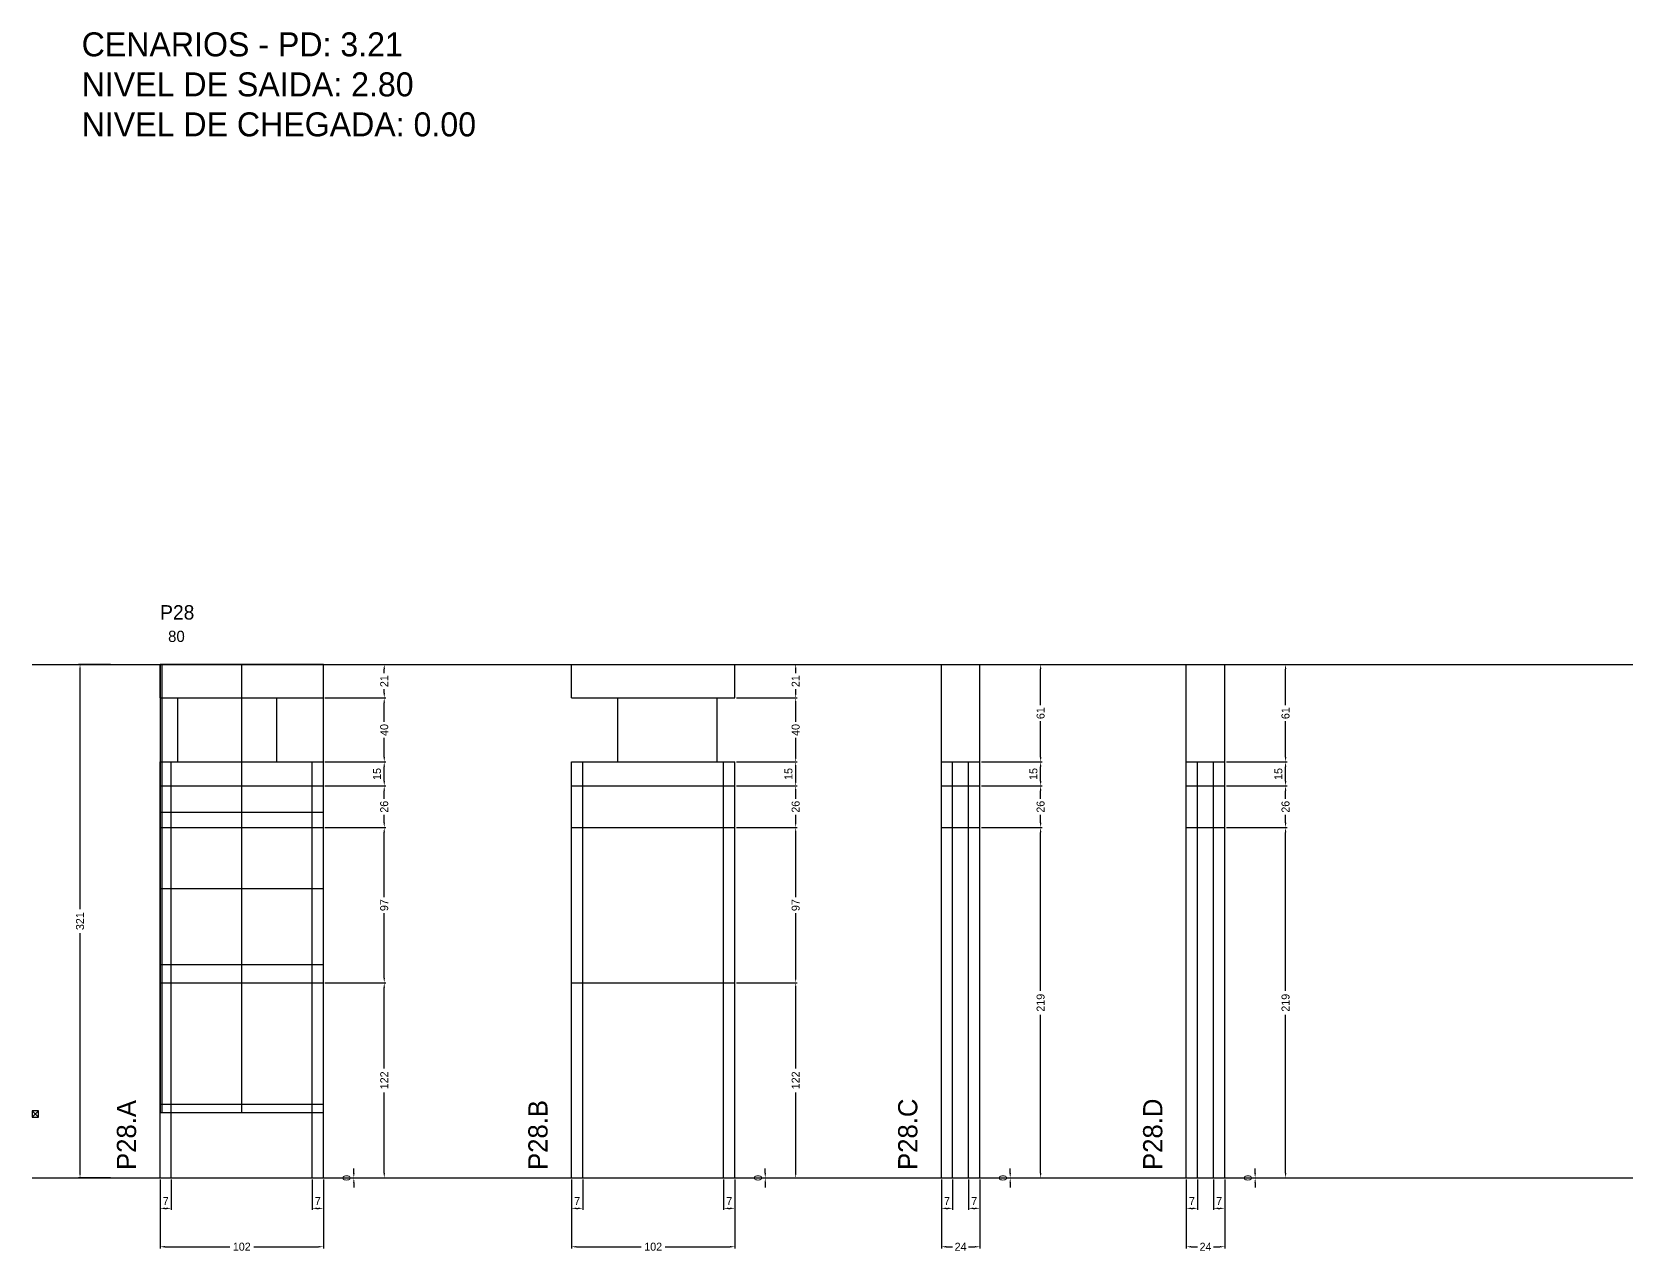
# Model space of a CAD drawing. Header units: centimetres. Extents: x -8500 to 4297, y -467 to 295.
# Drawn here: x -7000 to -6000, y -467 to 295 of the extents above; entities that cross this region are included whole.
import ezdxf

# ---------------------------------------------------------------- set-up
doc = ezdxf.new("R2010")
doc.units = ezdxf.units.CM
doc.linetypes.add('DASHED', pattern=[2, -2])
for name, color, linetype in [('CHAPA', 140, 'Continuous'), ('COTA', 241, 'Continuous'), ('Madeira', 30, 'Continuous'), ('MEIO_PONT', 160, 'Continuous'), ('NOMENCLATURA', 7, 'Continuous'), ('Nível', 160, 'Continuous'), ('Painéis', 200, 'Continuous'), ('Perfil Metálico', 150, 'Continuous'), ('SARR_2.2x7', 40, 'Continuous'), ('SARRAFO DE PRESSAO', 200, 'Continuous'), ('texto', 7, 'Continuous'), ('TEXTO_GERAL', 7, 'Continuous')]:
    doc.layers.add(name, color=color, linetype=linetype)
doc.dimstyles.new('PAINEL-NOVA', dxfattribs={"dimtxt": 5, "dimasz": 3, "dimexe": 1, "dimexo": 1, "dimgap": 1, "dimtad": 1, "dimcen": 2.5, "dimazin": 3, "dimtfac": 1, "dimtmove": 0, "dimatfit": 3})

# ---------------------------------------------------------------- blocks, each defined once
blk = doc.blocks.new('_CLOSEDFILLED')
at = {"color": 0, "linetype": 'BYBLOCK'}
blk.add_solid([(-1, 0.16), (0, 0), (-1, -0.16)], dxfattribs=at)
blk = doc.blocks.new('*D1')
for p, q in [((-6951, -100), (-6971, -100)), ((-6970, -253), (-6970, -103)), ((-6970, -418), (-6970, -268)), ((-6951, -421), (-6971, -421))]:
    blk.add_line(p, q)
at = {"layer": 'Defpoints'}
for p in [(-6950, -100), (-6970, -421), (-6950, -421)]:
    blk.add_point(p, dxfattribs=at)
at = {"layer": 'COTA', "xscale": 3, "yscale": 3}
for p, rotation in [((-6970, -100), 90), ((-6970, -421), 270)]:
    blk.add_blockref('_CLOSEDFILLED', p, dxfattribs=dict(at, rotation=rotation))
at = {"layer": 'COTA', "insert": (-6970, -260.5), "char_height": 5, "attachment_point": 5, "rotation": 90}
blk.add_mtext('321', dxfattribs=at)
blk = doc.blocks.new('MULDURA')
at = {"layer": 'Paineis'}
for p, q in [((0, 0), (4, 4)), ((4, 0), (0, 4))]:
    blk.add_line(p, q, dxfattribs=at)
blk.add_lwpolyline([(0, 0), (4, 0), (4, 4), (0, 4)], close=True, dxfattribs=at)
blk = doc.blocks.new('*D3')
at = {"color": 4}
for p, q in [((-6817, -299), (-6779, -299)), ((-6780, -352.5), (-6780, -302)), ((-6780, -418), (-6780, -367.5)), ((-6817, -421), (-6779, -421))]:
    blk.add_line(p, q, dxfattribs=at)
at = {"layer": 'Defpoints'}
for p in [(-6818, -299), (-6818, -421), (-6780, -421)]:
    blk.add_point(p, dxfattribs=at)
at = {"layer": 'COTA', "color": 4, "xscale": 3, "yscale": 3}
for p, rotation in [((-6780, -299), 90), ((-6780, -421), 270)]:
    blk.add_blockref('_CLOSEDFILLED', p, dxfattribs=dict(at, rotation=rotation))
at = {"layer": 'COTA', "color": 4, "insert": (-6780, -360), "char_height": 5, "attachment_point": 5, "rotation": 90}
blk.add_mtext('122', dxfattribs=at)
blk = doc.blocks.new('*D4')
at = {"color": 4}
for p, q in [((-6817, -202), (-6779, -202)), ((-6780, -245.5), (-6780, -205)), ((-6780, -296), (-6780, -255.5)), ((-6817, -299), (-6779, -299))]:
    blk.add_line(p, q, dxfattribs=at)
at = {"layer": 'Defpoints'}
for p in [(-6818, -202), (-6818, -299), (-6780, -299)]:
    blk.add_point(p, dxfattribs=at)
at = {"layer": 'COTA', "color": 4, "xscale": 3, "yscale": 3}
for p, rotation in [((-6780, -202), 90), ((-6780, -299), 270)]:
    blk.add_blockref('_CLOSEDFILLED', p, dxfattribs=dict(at, rotation=rotation))
at = {"layer": 'COTA', "color": 4, "insert": (-6780, -250.5), "char_height": 5, "attachment_point": 5, "rotation": 90}
blk.add_mtext('97', dxfattribs=at)
blk = doc.blocks.new('*D5')
at = {"color": 4}
for p, q in [((-6817, -176), (-6779, -176)), ((-6780, -184), (-6780, -179)), ((-6780, -199), (-6780, -194)), ((-6817, -202), (-6779, -202))]:
    blk.add_line(p, q, dxfattribs=at)
at = {"layer": 'Defpoints'}
for p in [(-6818, -176), (-6818, -202), (-6780, -202)]:
    blk.add_point(p, dxfattribs=at)
at = {"layer": 'COTA', "color": 4, "xscale": 3, "yscale": 3}
for p, rotation in [((-6780, -176), 90), ((-6780, -202), 270)]:
    blk.add_blockref('_CLOSEDFILLED', p, dxfattribs=dict(at, rotation=rotation))
at = {"layer": 'COTA', "color": 4, "insert": (-6780, -189), "char_height": 5, "attachment_point": 5, "rotation": 90}
blk.add_mtext('26', dxfattribs=at)
blk = doc.blocks.new('*D6')
at = {"color": 4}
for p, q in [((-6817, -161), (-6779, -161)), ((-6780, -173), (-6780, -164)), ((-6817, -176), (-6779, -176))]:
    blk.add_line(p, q, dxfattribs=at)
at = {"layer": 'Defpoints'}
for p in [(-6818, -161), (-6818, -176), (-6780, -176)]:
    blk.add_point(p, dxfattribs=at)
at = {"layer": 'COTA', "color": 4, "xscale": 3, "yscale": 3}
for p, rotation in [((-6780, -161), 90), ((-6780, -176), 270)]:
    blk.add_blockref('_CLOSEDFILLED', p, dxfattribs=dict(at, rotation=rotation))
at = {"layer": 'COTA', "color": 4, "insert": (-6784.5, -168.5), "char_height": 5, "attachment_point": 5, "rotation": 90}
blk.add_mtext('15', dxfattribs=at)
blk = doc.blocks.new('*D7')
at = {"color": 4}
for p, q in [((-6817, -121), (-6779, -121)), ((-6780, -136), (-6780, -124)), ((-6780, -158), (-6780, -146)), ((-6817, -161), (-6779, -161))]:
    blk.add_line(p, q, dxfattribs=at)
at = {"layer": 'Defpoints'}
for p in [(-6818, -121), (-6818, -161), (-6780, -161)]:
    blk.add_point(p, dxfattribs=at)
at = {"layer": 'COTA', "color": 4, "xscale": 3, "yscale": 3}
for p, rotation in [((-6780, -121), 90), ((-6780, -161), 270)]:
    blk.add_blockref('_CLOSEDFILLED', p, dxfattribs=dict(at, rotation=rotation))
at = {"layer": 'COTA', "color": 4, "insert": (-6780, -141), "char_height": 5, "attachment_point": 5, "rotation": 90}
blk.add_mtext('40', dxfattribs=at)
blk = doc.blocks.new('*D8')
at = {"color": 4}
for p, q in [((-6817, -100), (-6779, -100)), ((-6780, -105.5), (-6780, -103)), ((-6780, -118), (-6780, -115.5)), ((-6817, -121), (-6779, -121))]:
    blk.add_line(p, q, dxfattribs=at)
at = {"layer": 'Defpoints'}
for p in [(-6818, -100), (-6818, -121), (-6780, -121)]:
    blk.add_point(p, dxfattribs=at)
at = {"layer": 'COTA', "color": 4, "xscale": 3, "yscale": 3}
for p, rotation in [((-6780, -100), 90), ((-6780, -121), 270)]:
    blk.add_blockref('_CLOSEDFILLED', p, dxfattribs=dict(at, rotation=rotation))
at = {"layer": 'COTA', "color": 4, "insert": (-6780, -110.5), "char_height": 5, "attachment_point": 5, "rotation": 90}
blk.add_mtext('21', dxfattribs=at)
blk = doc.blocks.new('*D9')
at = {"color": 4}
for p, q in [((-6920, -422), (-6920, -441)), ((-6913, -422), (-6913, -441)), ((-6917, -440), (-6916, -440))]:
    blk.add_line(p, q, dxfattribs=at)
at = {"layer": 'Defpoints'}
for p in [(-6920, -421), (-6913, -421), (-6920, -440)]:
    blk.add_point(p, dxfattribs=at)
at = {"layer": 'COTA', "color": 4, "xscale": 3, "yscale": 3, "rotation": 180}
blk.add_blockref('_CLOSEDFILLED', (-6920, -440), dxfattribs=at)
at = {"layer": 'COTA', "color": 4, "xscale": 3, "yscale": 3}
blk.add_blockref('_CLOSEDFILLED', (-6913, -440), dxfattribs=at)
at = {"layer": 'COTA', "color": 4, "insert": (-6916.5, -435.5), "char_height": 5, "attachment_point": 5}
blk.add_mtext('7', dxfattribs=at)
blk = doc.blocks.new('*D10')
at = {"color": 4}
for p, q in [((-6825, -422), (-6825, -441)), ((-6818, -422), (-6818, -441)), ((-6822, -440), (-6821, -440))]:
    blk.add_line(p, q, dxfattribs=at)
at = {"layer": 'Defpoints'}
for p in [(-6825, -421), (-6818, -421), (-6825, -440)]:
    blk.add_point(p, dxfattribs=at)
at = {"layer": 'COTA', "color": 4, "xscale": 3, "yscale": 3, "rotation": 180}
blk.add_blockref('_CLOSEDFILLED', (-6825, -440), dxfattribs=at)
at = {"layer": 'COTA', "color": 4, "xscale": 3, "yscale": 3}
blk.add_blockref('_CLOSEDFILLED', (-6818, -440), dxfattribs=at)
at = {"layer": 'COTA', "color": 4, "insert": (-6821.5, -435.5), "char_height": 5, "attachment_point": 5}
blk.add_mtext('7', dxfattribs=at)
blk = doc.blocks.new('*D11')
at = {"color": 4}
for p, q in [((-6920, -422), (-6920, -465)), ((-6818, -422), (-6818, -465)), ((-6917, -464), (-6876.5, -464)), ((-6861.5, -464), (-6821, -464))]:
    blk.add_line(p, q, dxfattribs=at)
at = {"layer": 'Defpoints'}
for p in [(-6920, -421), (-6818, -421), (-6920, -464)]:
    blk.add_point(p, dxfattribs=at)
at = {"layer": 'COTA', "color": 4, "xscale": 3, "yscale": 3, "rotation": 180}
blk.add_blockref('_CLOSEDFILLED', (-6920, -464), dxfattribs=at)
at = {"layer": 'COTA', "color": 4, "xscale": 3, "yscale": 3}
blk.add_blockref('_CLOSEDFILLED', (-6818, -464), dxfattribs=at)
at = {"layer": 'COTA', "color": 4, "insert": (-6869, -464), "char_height": 5, "attachment_point": 5}
blk.add_mtext('102', dxfattribs=at)
blk = doc.blocks.new('*D13')
at = {"color": 4}
for p, q in [((-6560, -299), (-6522, -299)), ((-6523, -352.5), (-6523, -302)), ((-6523, -418), (-6523, -367.5)), ((-6560, -421), (-6522, -421))]:
    blk.add_line(p, q, dxfattribs=at)
at = {"layer": 'Defpoints'}
for p in [(-6561, -299), (-6561, -421), (-6523, -421)]:
    blk.add_point(p, dxfattribs=at)
at = {"layer": 'COTA', "color": 4, "xscale": 3, "yscale": 3}
for p, rotation in [((-6523, -299), 90), ((-6523, -421), 270)]:
    blk.add_blockref('_CLOSEDFILLED', p, dxfattribs=dict(at, rotation=rotation))
at = {"layer": 'COTA', "color": 4, "insert": (-6523, -360), "char_height": 5, "attachment_point": 5, "rotation": 90}
blk.add_mtext('122', dxfattribs=at)
blk = doc.blocks.new('*D14')
at = {"color": 4}
for p, q in [((-6560, -202), (-6522, -202)), ((-6523, -245.5), (-6523, -205)), ((-6523, -296), (-6523, -255.5)), ((-6560, -299), (-6522, -299))]:
    blk.add_line(p, q, dxfattribs=at)
at = {"layer": 'Defpoints'}
for p in [(-6561, -202), (-6561, -299), (-6523, -299)]:
    blk.add_point(p, dxfattribs=at)
at = {"layer": 'COTA', "color": 4, "xscale": 3, "yscale": 3}
for p, rotation in [((-6523, -202), 90), ((-6523, -299), 270)]:
    blk.add_blockref('_CLOSEDFILLED', p, dxfattribs=dict(at, rotation=rotation))
at = {"layer": 'COTA', "color": 4, "insert": (-6523, -250.5), "char_height": 5, "attachment_point": 5, "rotation": 90}
blk.add_mtext('97', dxfattribs=at)
blk = doc.blocks.new('*D15')
at = {"color": 4}
for p, q in [((-6560, -176), (-6522, -176)), ((-6523, -184), (-6523, -179)), ((-6523, -199), (-6523, -194)), ((-6560, -202), (-6522, -202))]:
    blk.add_line(p, q, dxfattribs=at)
at = {"layer": 'Defpoints'}
for p in [(-6561, -176), (-6561, -202), (-6523, -202)]:
    blk.add_point(p, dxfattribs=at)
at = {"layer": 'COTA', "color": 4, "xscale": 3, "yscale": 3}
for p, rotation in [((-6523, -176), 90), ((-6523, -202), 270)]:
    blk.add_blockref('_CLOSEDFILLED', p, dxfattribs=dict(at, rotation=rotation))
at = {"layer": 'COTA', "color": 4, "insert": (-6523, -189), "char_height": 5, "attachment_point": 5, "rotation": 90}
blk.add_mtext('26', dxfattribs=at)
blk = doc.blocks.new('*D16')
at = {"color": 4}
for p, q in [((-6560, -161), (-6522, -161)), ((-6523, -173), (-6523, -164)), ((-6560, -176), (-6522, -176))]:
    blk.add_line(p, q, dxfattribs=at)
at = {"layer": 'Defpoints'}
for p in [(-6561, -161), (-6561, -176), (-6523, -176)]:
    blk.add_point(p, dxfattribs=at)
at = {"layer": 'COTA', "color": 4, "xscale": 3, "yscale": 3}
for p, rotation in [((-6523, -161), 90), ((-6523, -176), 270)]:
    blk.add_blockref('_CLOSEDFILLED', p, dxfattribs=dict(at, rotation=rotation))
at = {"layer": 'COTA', "color": 4, "insert": (-6527.5, -168.5), "char_height": 5, "attachment_point": 5, "rotation": 90}
blk.add_mtext('15', dxfattribs=at)
blk = doc.blocks.new('*D17')
at = {"color": 4}
for p, q in [((-6560, -121), (-6522, -121)), ((-6523, -136), (-6523, -124)), ((-6523, -158), (-6523, -146)), ((-6560, -161), (-6522, -161))]:
    blk.add_line(p, q, dxfattribs=at)
at = {"layer": 'Defpoints'}
for p in [(-6561, -121), (-6561, -161), (-6523, -161)]:
    blk.add_point(p, dxfattribs=at)
at = {"layer": 'COTA', "color": 4, "xscale": 3, "yscale": 3}
for p, rotation in [((-6523, -121), 90), ((-6523, -161), 270)]:
    blk.add_blockref('_CLOSEDFILLED', p, dxfattribs=dict(at, rotation=rotation))
at = {"layer": 'COTA', "color": 4, "insert": (-6523, -141), "char_height": 5, "attachment_point": 5, "rotation": 90}
blk.add_mtext('40', dxfattribs=at)
blk = doc.blocks.new('*D18')
at = {"color": 4}
for p, q in [((-6560, -100), (-6522, -100)), ((-6523, -105.5), (-6523, -103)), ((-6523, -118), (-6523, -115.5)), ((-6560, -121), (-6522, -121))]:
    blk.add_line(p, q, dxfattribs=at)
at = {"layer": 'Defpoints'}
for p in [(-6561, -100), (-6561, -121), (-6523, -121)]:
    blk.add_point(p, dxfattribs=at)
at = {"layer": 'COTA', "color": 4, "xscale": 3, "yscale": 3}
for p, rotation in [((-6523, -100), 90), ((-6523, -121), 270)]:
    blk.add_blockref('_CLOSEDFILLED', p, dxfattribs=dict(at, rotation=rotation))
at = {"layer": 'COTA', "color": 4, "insert": (-6523, -110.5), "char_height": 5, "attachment_point": 5, "rotation": 90}
blk.add_mtext('21', dxfattribs=at)
blk = doc.blocks.new('*D19')
at = {"color": 4}
for p, q in [((-6663, -422), (-6663, -441)), ((-6656, -422), (-6656, -441)), ((-6660, -440), (-6659, -440))]:
    blk.add_line(p, q, dxfattribs=at)
at = {"layer": 'Defpoints'}
for p in [(-6663, -421), (-6656, -421), (-6663, -440)]:
    blk.add_point(p, dxfattribs=at)
at = {"layer": 'COTA', "color": 4, "xscale": 3, "yscale": 3, "rotation": 180}
blk.add_blockref('_CLOSEDFILLED', (-6663, -440), dxfattribs=at)
at = {"layer": 'COTA', "color": 4, "xscale": 3, "yscale": 3}
blk.add_blockref('_CLOSEDFILLED', (-6656, -440), dxfattribs=at)
at = {"layer": 'COTA', "color": 4, "insert": (-6659.5, -435.5), "char_height": 5, "attachment_point": 5}
blk.add_mtext('7', dxfattribs=at)
blk = doc.blocks.new('*D20')
at = {"color": 4}
for p, q in [((-6568, -422), (-6568, -441)), ((-6561, -422), (-6561, -441)), ((-6565, -440), (-6564, -440))]:
    blk.add_line(p, q, dxfattribs=at)
at = {"layer": 'Defpoints'}
for p in [(-6568, -421), (-6561, -421), (-6568, -440)]:
    blk.add_point(p, dxfattribs=at)
at = {"layer": 'COTA', "color": 4, "xscale": 3, "yscale": 3, "rotation": 180}
blk.add_blockref('_CLOSEDFILLED', (-6568, -440), dxfattribs=at)
at = {"layer": 'COTA', "color": 4, "xscale": 3, "yscale": 3}
blk.add_blockref('_CLOSEDFILLED', (-6561, -440), dxfattribs=at)
at = {"layer": 'COTA', "color": 4, "insert": (-6564.5, -435.5), "char_height": 5, "attachment_point": 5}
blk.add_mtext('7', dxfattribs=at)
blk = doc.blocks.new('*D21')
at = {"color": 4}
for p, q in [((-6663, -422), (-6663, -465)), ((-6561, -422), (-6561, -465)), ((-6660, -464), (-6619.5, -464)), ((-6604.5, -464), (-6564, -464))]:
    blk.add_line(p, q, dxfattribs=at)
at = {"layer": 'Defpoints'}
for p in [(-6663, -421), (-6561, -421), (-6663, -464)]:
    blk.add_point(p, dxfattribs=at)
at = {"layer": 'COTA', "color": 4, "xscale": 3, "yscale": 3, "rotation": 180}
blk.add_blockref('_CLOSEDFILLED', (-6663, -464), dxfattribs=at)
at = {"layer": 'COTA', "color": 4, "xscale": 3, "yscale": 3}
blk.add_blockref('_CLOSEDFILLED', (-6561, -464), dxfattribs=at)
at = {"layer": 'COTA', "color": 4, "insert": (-6612, -464), "char_height": 5, "attachment_point": 5}
blk.add_mtext('102', dxfattribs=at)
blk = doc.blocks.new('*D23')
at = {"color": 4}
for p, q in [((-6407, -202), (-6369, -202)), ((-6370, -304), (-6370, -205)), ((-6370, -418), (-6370, -319)), ((-6407, -421), (-6369, -421))]:
    blk.add_line(p, q, dxfattribs=at)
at = {"layer": 'Defpoints'}
for p in [(-6408, -202), (-6408, -421), (-6370, -421)]:
    blk.add_point(p, dxfattribs=at)
at = {"layer": 'COTA', "color": 4, "xscale": 3, "yscale": 3}
for p, rotation in [((-6370, -202), 90), ((-6370, -421), 270)]:
    blk.add_blockref('_CLOSEDFILLED', p, dxfattribs=dict(at, rotation=rotation))
at = {"layer": 'COTA', "color": 4, "insert": (-6370, -311.5), "char_height": 5, "attachment_point": 5, "rotation": 90}
blk.add_mtext('219', dxfattribs=at)
blk = doc.blocks.new('*D24')
at = {"color": 4}
for p, q in [((-6407, -176), (-6369, -176)), ((-6370, -184), (-6370, -179)), ((-6370, -199), (-6370, -194)), ((-6407, -202), (-6369, -202))]:
    blk.add_line(p, q, dxfattribs=at)
at = {"layer": 'Defpoints'}
for p in [(-6408, -176), (-6408, -202), (-6370, -202)]:
    blk.add_point(p, dxfattribs=at)
at = {"layer": 'COTA', "color": 4, "xscale": 3, "yscale": 3}
for p, rotation in [((-6370, -176), 90), ((-6370, -202), 270)]:
    blk.add_blockref('_CLOSEDFILLED', p, dxfattribs=dict(at, rotation=rotation))
at = {"layer": 'COTA', "color": 4, "insert": (-6370, -189), "char_height": 5, "attachment_point": 5, "rotation": 90}
blk.add_mtext('26', dxfattribs=at)
blk = doc.blocks.new('*D25')
at = {"color": 4}
for p, q in [((-6407, -161), (-6369, -161)), ((-6370, -173), (-6370, -164)), ((-6407, -176), (-6369, -176))]:
    blk.add_line(p, q, dxfattribs=at)
at = {"layer": 'Defpoints'}
for p in [(-6408, -161), (-6408, -176), (-6370, -176)]:
    blk.add_point(p, dxfattribs=at)
at = {"layer": 'COTA', "color": 4, "xscale": 3, "yscale": 3}
for p, rotation in [((-6370, -161), 90), ((-6370, -176), 270)]:
    blk.add_blockref('_CLOSEDFILLED', p, dxfattribs=dict(at, rotation=rotation))
at = {"layer": 'COTA', "color": 4, "insert": (-6374.5, -168.5), "char_height": 5, "attachment_point": 5, "rotation": 90}
blk.add_mtext('15', dxfattribs=at)
blk = doc.blocks.new('*D26')
at = {"color": 4}
for p, q in [((-6407, -100), (-6369, -100)), ((-6370, -125.5), (-6370, -103)), ((-6370, -158), (-6370, -135.5)), ((-6407, -161), (-6369, -161))]:
    blk.add_line(p, q, dxfattribs=at)
at = {"layer": 'Defpoints'}
for p in [(-6408, -100), (-6408, -161), (-6370, -161)]:
    blk.add_point(p, dxfattribs=at)
at = {"layer": 'COTA', "color": 4, "xscale": 3, "yscale": 3}
for p, rotation in [((-6370, -100), 90), ((-6370, -161), 270)]:
    blk.add_blockref('_CLOSEDFILLED', p, dxfattribs=dict(at, rotation=rotation))
at = {"layer": 'COTA', "color": 4, "insert": (-6370, -130.5), "char_height": 5, "attachment_point": 5, "rotation": 90}
blk.add_mtext('61', dxfattribs=at)
blk = doc.blocks.new('*D27')
at = {"color": 4}
for p, q in [((-6432, -422), (-6432, -441)), ((-6425, -422), (-6425, -441)), ((-6429, -440), (-6428, -440))]:
    blk.add_line(p, q, dxfattribs=at)
at = {"layer": 'Defpoints'}
for p in [(-6432, -421), (-6425, -421), (-6432, -440)]:
    blk.add_point(p, dxfattribs=at)
at = {"layer": 'COTA', "color": 4, "xscale": 3, "yscale": 3, "rotation": 180}
blk.add_blockref('_CLOSEDFILLED', (-6432, -440), dxfattribs=at)
at = {"layer": 'COTA', "color": 4, "xscale": 3, "yscale": 3}
blk.add_blockref('_CLOSEDFILLED', (-6425, -440), dxfattribs=at)
at = {"layer": 'COTA', "color": 4, "insert": (-6428.5, -435.5), "char_height": 5, "attachment_point": 5}
blk.add_mtext('7', dxfattribs=at)
blk = doc.blocks.new('*D28')
at = {"color": 4}
for p, q in [((-6415, -422), (-6415, -441)), ((-6408, -422), (-6408, -441)), ((-6412, -440), (-6411, -440))]:
    blk.add_line(p, q, dxfattribs=at)
at = {"layer": 'Defpoints'}
for p in [(-6415, -421), (-6408, -421), (-6415, -440)]:
    blk.add_point(p, dxfattribs=at)
at = {"layer": 'COTA', "color": 4, "xscale": 3, "yscale": 3, "rotation": 180}
blk.add_blockref('_CLOSEDFILLED', (-6415, -440), dxfattribs=at)
at = {"layer": 'COTA', "color": 4, "xscale": 3, "yscale": 3}
blk.add_blockref('_CLOSEDFILLED', (-6408, -440), dxfattribs=at)
at = {"layer": 'COTA', "color": 4, "insert": (-6411.5, -435.5), "char_height": 5, "attachment_point": 5}
blk.add_mtext('7', dxfattribs=at)
blk = doc.blocks.new('*D29')
at = {"color": 4}
for p, q in [((-6432, -422), (-6432, -465)), ((-6408, -422), (-6408, -465)), ((-6429, -464), (-6425, -464)), ((-6415, -464), (-6411, -464))]:
    blk.add_line(p, q, dxfattribs=at)
at = {"layer": 'Defpoints'}
for p in [(-6432, -421), (-6408, -421), (-6432, -464)]:
    blk.add_point(p, dxfattribs=at)
at = {"layer": 'COTA', "color": 4, "xscale": 3, "yscale": 3, "rotation": 180}
blk.add_blockref('_CLOSEDFILLED', (-6432, -464), dxfattribs=at)
at = {"layer": 'COTA', "color": 4, "xscale": 3, "yscale": 3}
blk.add_blockref('_CLOSEDFILLED', (-6408, -464), dxfattribs=at)
at = {"layer": 'COTA', "color": 4, "insert": (-6420, -464), "char_height": 5, "attachment_point": 5}
blk.add_mtext('24', dxfattribs=at)
blk = doc.blocks.new('*D31')
at = {"color": 4}
for p, q in [((-6254, -202), (-6216, -202)), ((-6217, -304), (-6217, -205)), ((-6217, -418), (-6217, -319)), ((-6254, -421), (-6216, -421))]:
    blk.add_line(p, q, dxfattribs=at)
at = {"layer": 'Defpoints'}
for p in [(-6255, -202), (-6255, -421), (-6217, -421)]:
    blk.add_point(p, dxfattribs=at)
at = {"layer": 'COTA', "color": 4, "xscale": 3, "yscale": 3}
for p, rotation in [((-6217, -202), 90), ((-6217, -421), 270)]:
    blk.add_blockref('_CLOSEDFILLED', p, dxfattribs=dict(at, rotation=rotation))
at = {"layer": 'COTA', "color": 4, "insert": (-6217, -311.5), "char_height": 5, "attachment_point": 5, "rotation": 90}
blk.add_mtext('219', dxfattribs=at)
blk = doc.blocks.new('*D32')
at = {"color": 4}
for p, q in [((-6254, -176), (-6216, -176)), ((-6217, -184), (-6217, -179)), ((-6217, -199), (-6217, -194)), ((-6254, -202), (-6216, -202))]:
    blk.add_line(p, q, dxfattribs=at)
at = {"layer": 'Defpoints'}
for p in [(-6255, -176), (-6255, -202), (-6217, -202)]:
    blk.add_point(p, dxfattribs=at)
at = {"layer": 'COTA', "color": 4, "xscale": 3, "yscale": 3}
for p, rotation in [((-6217, -176), 90), ((-6217, -202), 270)]:
    blk.add_blockref('_CLOSEDFILLED', p, dxfattribs=dict(at, rotation=rotation))
at = {"layer": 'COTA', "color": 4, "insert": (-6217, -189), "char_height": 5, "attachment_point": 5, "rotation": 90}
blk.add_mtext('26', dxfattribs=at)
blk = doc.blocks.new('*D33')
at = {"color": 4}
for p, q in [((-6254, -161), (-6216, -161)), ((-6217, -173), (-6217, -164)), ((-6254, -176), (-6216, -176))]:
    blk.add_line(p, q, dxfattribs=at)
at = {"layer": 'Defpoints'}
for p in [(-6255, -161), (-6255, -176), (-6217, -176)]:
    blk.add_point(p, dxfattribs=at)
at = {"layer": 'COTA', "color": 4, "xscale": 3, "yscale": 3}
for p, rotation in [((-6217, -161), 90), ((-6217, -176), 270)]:
    blk.add_blockref('_CLOSEDFILLED', p, dxfattribs=dict(at, rotation=rotation))
at = {"layer": 'COTA', "color": 4, "insert": (-6221.5, -168.5), "char_height": 5, "attachment_point": 5, "rotation": 90}
blk.add_mtext('15', dxfattribs=at)
blk = doc.blocks.new('*D34')
at = {"color": 4}
for p, q in [((-6254, -100), (-6216, -100)), ((-6217, -125.5), (-6217, -103)), ((-6217, -158), (-6217, -135.5)), ((-6254, -161), (-6216, -161))]:
    blk.add_line(p, q, dxfattribs=at)
at = {"layer": 'Defpoints'}
for p in [(-6255, -100), (-6255, -161), (-6217, -161)]:
    blk.add_point(p, dxfattribs=at)
at = {"layer": 'COTA', "color": 4, "xscale": 3, "yscale": 3}
for p, rotation in [((-6217, -100), 90), ((-6217, -161), 270)]:
    blk.add_blockref('_CLOSEDFILLED', p, dxfattribs=dict(at, rotation=rotation))
at = {"layer": 'COTA', "color": 4, "insert": (-6217, -130.5), "char_height": 5, "attachment_point": 5, "rotation": 90}
blk.add_mtext('61', dxfattribs=at)
blk = doc.blocks.new('*D35')
at = {"color": 4}
for p, q in [((-6279, -422), (-6279, -441)), ((-6272, -422), (-6272, -441)), ((-6276, -440), (-6275, -440))]:
    blk.add_line(p, q, dxfattribs=at)
at = {"layer": 'Defpoints'}
for p in [(-6279, -421), (-6272, -421), (-6279, -440)]:
    blk.add_point(p, dxfattribs=at)
at = {"layer": 'COTA', "color": 4, "xscale": 3, "yscale": 3, "rotation": 180}
blk.add_blockref('_CLOSEDFILLED', (-6279, -440), dxfattribs=at)
at = {"layer": 'COTA', "color": 4, "xscale": 3, "yscale": 3}
blk.add_blockref('_CLOSEDFILLED', (-6272, -440), dxfattribs=at)
at = {"layer": 'COTA', "color": 4, "insert": (-6275.5, -435.5), "char_height": 5, "attachment_point": 5}
blk.add_mtext('7', dxfattribs=at)
blk = doc.blocks.new('*D36')
at = {"color": 4}
for p, q in [((-6262, -422), (-6262, -441)), ((-6255, -422), (-6255, -441)), ((-6259, -440), (-6258, -440))]:
    blk.add_line(p, q, dxfattribs=at)
at = {"layer": 'Defpoints'}
for p in [(-6262, -421), (-6255, -421), (-6262, -440)]:
    blk.add_point(p, dxfattribs=at)
at = {"layer": 'COTA', "color": 4, "xscale": 3, "yscale": 3, "rotation": 180}
blk.add_blockref('_CLOSEDFILLED', (-6262, -440), dxfattribs=at)
at = {"layer": 'COTA', "color": 4, "xscale": 3, "yscale": 3}
blk.add_blockref('_CLOSEDFILLED', (-6255, -440), dxfattribs=at)
at = {"layer": 'COTA', "color": 4, "insert": (-6258.5, -435.5), "char_height": 5, "attachment_point": 5}
blk.add_mtext('7', dxfattribs=at)
blk = doc.blocks.new('*D37')
at = {"color": 4}
for p, q in [((-6279, -422), (-6279, -465)), ((-6255, -422), (-6255, -465)), ((-6276, -464), (-6272, -464)), ((-6262, -464), (-6258, -464))]:
    blk.add_line(p, q, dxfattribs=at)
at = {"layer": 'Defpoints'}
for p in [(-6279, -421), (-6255, -421), (-6279, -464)]:
    blk.add_point(p, dxfattribs=at)
at = {"layer": 'COTA', "color": 4, "xscale": 3, "yscale": 3, "rotation": 180}
blk.add_blockref('_CLOSEDFILLED', (-6279, -464), dxfattribs=at)
at = {"layer": 'COTA', "color": 4, "xscale": 3, "yscale": 3}
blk.add_blockref('_CLOSEDFILLED', (-6255, -464), dxfattribs=at)
at = {"layer": 'COTA', "color": 4, "insert": (-6267, -464), "char_height": 5, "attachment_point": 5}
blk.add_mtext('24', dxfattribs=at)

msp = doc.modelspace()

# ---------------------------------------------------------------- linework, layer by layer
at = {"layer": 'CHAPA'}
msp.add_lwpolyline([(-6920, -380), (-6918.8, -380), (-6918.8, -100), (-6920, -100)], close=True, dxfattribs=at)
at = {"layer": 'COTA'}
for p, q in [((-6920, -121), (-6920, -100)), ((-6920, -100), (-6818, -100)), ((-6818, -121), (-6818, -100)), ((-6663, -121), (-6663, -100)), ((-6663, -100), (-6561, -100)), ((-6561, -121), (-6561, -100)), ((-6432, -161), (-6432, -100)), ((-6432, -100), (-6408, -100)), ((-6408, -161), (-6408, -100)), ((-6279, -161), (-6279, -100)), ((-6279, -100), (-6255, -100)), ((-6255, -161), (-6255, -100)), ((-6920, -121), (-6909, -121)), ((-6847, -121), (-6818, -121)), ((-6663, -121), (-6634, -121)), ((-6572, -121), (-6561, -121))]:
    msp.add_line(p, q, dxfattribs=at)
at = {"layer": 'Madeira'}
for points in [[(-6920, -192.4), (-6818, -192.4)], [(-6920, -287.6), (-6818, -287.6)]]:
    msp.add_lwpolyline(points, dxfattribs=at)
at = {"layer": 'MEIO_PONT'}
msp.add_lwpolyline([(-6920, -240), (-6818, -240)], dxfattribs=at)
at = {"layer": 'Nível', "linetype": 'DASHED'}
for points in [[(-7000, -100), (-6000, -100)], [(-7000, -421), (-6000, -421)]]:
    msp.add_lwpolyline(points, dxfattribs=at)
at = {"layer": 'Painéis'}
for p, q in [((-6909, -121), (-6847, -121)), ((-6909, -161), (-6909, -121)), ((-6847, -161), (-6847, -121)), ((-6634, -121), (-6572, -121)), ((-6634, -161), (-6634, -121)), ((-6572, -161), (-6572, -121)), ((-6920, -161), (-6818, -161)), ((-6920, -421), (-6920, -161)), ((-6818, -421), (-6818, -161)), ((-6663, -161), (-6561, -161)), ((-6663, -421), (-6663, -161)), ((-6561, -421), (-6561, -161)), ((-6432, -161), (-6408, -161)), ((-6432, -421), (-6432, -161)), ((-6408, -421), (-6408, -161)), ((-6279, -161), (-6255, -161)), ((-6279, -421), (-6279, -161)), ((-6255, -421), (-6255, -161)), ((-6920, -176), (-6818, -176)), ((-6663, -176), (-6561, -176)), ((-6432, -176), (-6408, -176)), ((-6279, -176), (-6255, -176)), ((-6920, -202), (-6818, -202)), ((-6663, -202), (-6561, -202)), ((-6432, -202), (-6408, -202)), ((-6279, -202), (-6255, -202)), ((-6920, -299), (-6818, -299)), ((-6663, -299), (-6561, -299)), ((-6920, -421), (-6818, -421)), ((-6663, -421), (-6561, -421)), ((-6432, -421), (-6408, -421)), ((-6279, -421), (-6255, -421))]:
    msp.add_line(p, q, dxfattribs=at)
msp.add_lwpolyline([(-6920, -380), (-6818, -380), (-6818, -100), (-6920, -100)], close=True, dxfattribs=at)
at = {"layer": 'Perfil Metálico'}
msp.add_line((-6869, -380), (-6869, -100), dxfattribs=at)
at = {"layer": 'SARR_2.2x7'}
for points in [[(-6913, -299), (-6913, -161)], [(-6825, -299), (-6825, -161)], [(-6656, -299), (-6656, -161)], [(-6568, -299), (-6568, -161)], [(-6425, -421), (-6425, -161)], [(-6415, -421), (-6415, -161)], [(-6272, -421), (-6272, -161)], [(-6262, -421), (-6262, -161)], [(-6913, -421), (-6913, -299)], [(-6825, -421), (-6825, -299)], [(-6656, -421), (-6656, -299)], [(-6568, -421), (-6568, -299)]]:
    msp.add_lwpolyline(points, dxfattribs=at)
at = {"layer": 'SARRAFO DE PRESSAO'}
msp.add_lwpolyline([(-6920, -380), (-6818, -380), (-6818, -375), (-6920, -375)], close=True, dxfattribs=at)

# ---------------------------------------------------------------- block references
at = {"layer": 'COTA'}
msp.add_blockref('MULDURA', (-7000, -383), dxfattribs=at)

# ---------------------------------------------------------------- texts
at = {"layer": 'NOMENCLATURA'}
for s, p in [('CENARIOS - PD: 3.21', (-6969, 280)), ('NIVEL DE SAIDA: 2.80', (-6969, 255)), ('NIVEL DE CHEGADA: 0.00', (-6969, 230))]:
    msp.add_text(s, height=15, dxfattribs=at).set_placement(p)
for s, p in [('P28.A', (-6935, -416)), ('P28.B', (-6678, -416)), ('P28.C', (-6447, -416)), ('P28.D', (-6294, -416))]:
    msp.add_text(s, height=12, rotation=90, dxfattribs=at).set_placement(p)
at = {"layer": 'texto'}
msp.add_text('80', height=7, dxfattribs=at).set_placement((-6915, -86))
at = {"layer": 'TEXTO_GERAL'}
msp.add_text('P28', height=9, dxfattribs=at).set_placement((-6920, -72))

# ---------------------------------------------------------------- dimensions: what is measured, and where the dimension line sits
at = {"layer": 'COTA'}
dim = msp.add_linear_dim(base=(-6970, -421), p1=(-6950, -421), p2=(-6950, -100), angle=90, dimstyle='PAINEL-NOVA', dxfattribs=at)
dim.commit()
dim.dimension.update_dxf_attribs({"geometry": '*D1', "text_midpoint": (-6970, -260.5)})
at = {"layer": 'COTA', "color": 4}
for base, p1, p2, picture, middle in [((-6780, -121), (-6818, -121), (-6818, -100), '*D8', (-6780, -110.5)), ((-6523, -121), (-6561, -121), (-6561, -100), '*D18', (-6523, -110.5)), ((-6370, -161), (-6408, -161), (-6408, -100), '*D26', (-6370, -130.5)), ((-6217, -161), (-6255, -161), (-6255, -100), '*D34', (-6217, -130.5)), ((-6780, -161), (-6818, -161), (-6818, -121), '*D7', (-6780, -141)), ((-6523, -161), (-6561, -161), (-6561, -121), '*D17', (-6523, -141)), ((-6780, -176), (-6818, -176), (-6818, -161), '*D6', (-6784.5, -168.5)), ((-6523, -176), (-6561, -176), (-6561, -161), '*D16', (-6527.5, -168.5)), ((-6370, -176), (-6408, -176), (-6408, -161), '*D25', (-6374.5, -168.5)), ((-6217, -176), (-6255, -176), (-6255, -161), '*D33', (-6221.5, -168.5)), ((-6780, -202), (-6818, -202), (-6818, -176), '*D5', (-6780, -189)), ((-6523, -202), (-6561, -202), (-6561, -176), '*D15', (-6523, -189)), ((-6370, -202), (-6408, -202), (-6408, -176), '*D24', (-6370, -189)), ((-6217, -202), (-6255, -202), (-6255, -176), '*D32', (-6217, -189)), ((-6780, -299), (-6818, -299), (-6818, -202), '*D4', (-6780, -250.5)), ((-6523, -299), (-6561, -299), (-6561, -202), '*D14', (-6523, -250.5)), ((-6370, -421), (-6408, -421), (-6408, -202), '*D23', (-6370, -311.5)), ((-6217, -421), (-6255, -421), (-6255, -202), '*D31', (-6217, -311.5)), ((-6780, -421), (-6818, -421), (-6818, -299), '*D3', (-6780, -360)), ((-6523, -421), (-6561, -421), (-6561, -299), '*D13', (-6523, -360))]:
    dim = msp.add_linear_dim(base=base, p1=p1, p2=p2, angle=90, dimstyle='PAINEL-NOVA', dxfattribs=at)
    dim.commit()
    dim.dimension.update_dxf_attribs({"geometry": picture, "text_midpoint": middle})
for base, p1, p2 in [((-6799, -421), (-6818, -421), (-6818, -421)), ((-6542, -421), (-6561, -421), (-6561, -421)), ((-6389, -421), (-6408, -421), (-6408, -421)), ((-6236, -421), (-6255, -421), (-6255, -421))]:
    msp.add_linear_dim(base=base, p1=p1, p2=p2, angle=90, dimstyle='PAINEL-NOVA', dxfattribs=at).render()
for base, p1, p2, picture, middle in [((-6920, -440), (-6920, -421), (-6913, -421), '*D9', (-6916.5, -435.5)), ((-6920, -464), (-6920, -421), (-6818, -421), '*D11', (-6869, -464)), ((-6825, -440), (-6825, -421), (-6818, -421), '*D10', (-6821.5, -435.5)), ((-6663, -440), (-6663, -421), (-6656, -421), '*D19', (-6659.5, -435.5)), ((-6663, -464), (-6663, -421), (-6561, -421), '*D21', (-6612, -464)), ((-6568, -440), (-6568, -421), (-6561, -421), '*D20', (-6564.5, -435.5)), ((-6432, -440), (-6432, -421), (-6425, -421), '*D27', (-6428.5, -435.5)), ((-6432, -464), (-6432, -421), (-6408, -421), '*D29', (-6420, -464)), ((-6415, -440), (-6415, -421), (-6408, -421), '*D28', (-6411.5, -435.5)), ((-6279, -440), (-6279, -421), (-6272, -421), '*D35', (-6275.5, -435.5)), ((-6279, -464), (-6279, -421), (-6255, -421), '*D37', (-6267, -464)), ((-6262, -440), (-6262, -421), (-6255, -421), '*D36', (-6258.5, -435.5))]:
    dim = msp.add_linear_dim(base=base, p1=p1, p2=p2, dimstyle='PAINEL-NOVA', dxfattribs=at)
    dim.commit()
    dim.dimension.update_dxf_attribs({"geometry": picture, "text_midpoint": middle})

doc.saveas('drawing.dxf')
